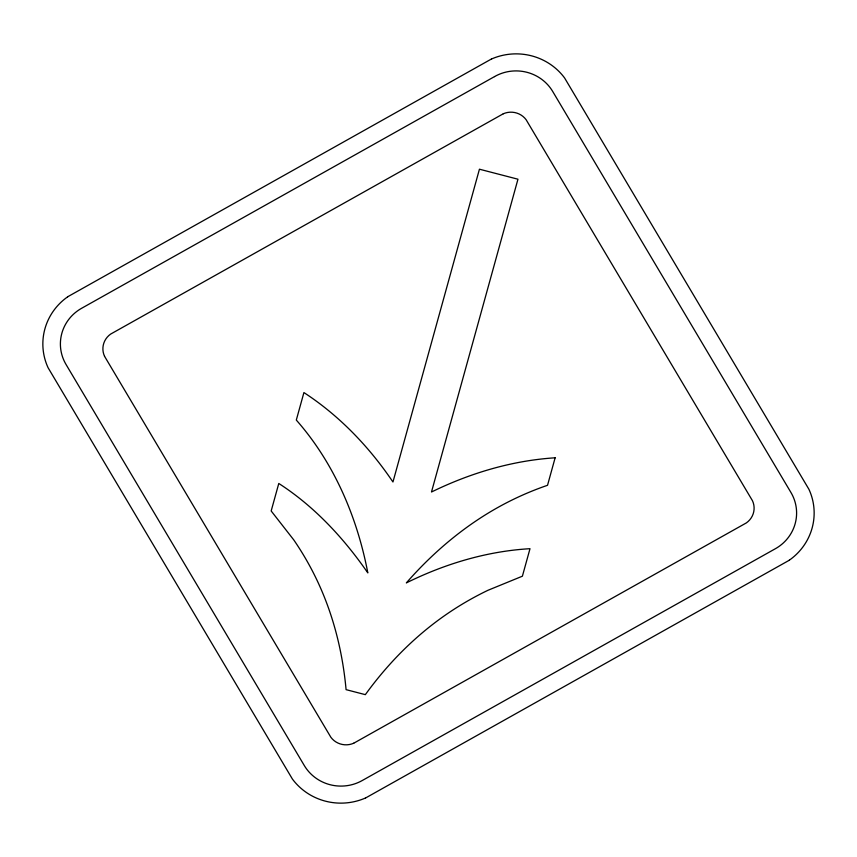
<?xml version="1.0" encoding="UTF-8"?>
<svg xmlns="http://www.w3.org/2000/svg" width="857" height="857" viewBox="0 0 857 857"><rect width="100%" height="100%" fill="white"/><g stroke="black" fill="none" stroke-linecap="round" stroke-linejoin="round"><path stroke-width="1.29" d="M67.682 296.768L491.511 58.962M789.318 560.232L365.489 798.038M503.284 113.777L110.649 334.08A18.683 18.147 -1.2 0 0 104.533 356.255M353.716 743.223L746.351 522.909A18.683 18.147 -1.2 0 0 752.478 500.745L526.112 119.701A18.683 18.147 -1.2 0 0 503.284 113.777M104.522 356.255L330.888 737.299A18.683 18.147 -1.2 0 0 353.716 743.223M67.703 296.801A59.84 58.105 -1.2 0 0 48.088 367.739L292.419 779.067A59.84 58.105 -1.2 0 0 365.468 798.006M789.297 560.199A59.84 58.105 -1.2 0 0 808.912 489.261L564.581 77.933A59.84 58.105 -1.2 0 0 491.532 58.994M555.132 457.799L547.527 485.298A296.768 288.209 -1.2 0 0 508.865 501.613C469.647 521.442 435.206 549.905 406.347 582.899C444.89 563.831 486.947 551.19 530.001 548.694L522.395 576.193L487.933 590.302A305.306 296.501 -1.2 0 0 445.586 614.94C414.434 636.558 387.535 663.971 365.339 694.652L346.078 689.649C342.693 652.434 333.566 615.626 317.711 581.732A305.328 296.511 -1.2 0 0 293.747 539.878L271.176 510.965L278.782 483.466C314.465 506.455 343.786 538.153 367.824 572.894C357.198 517.114 334.08 462.93 296.308 420.069L303.914 392.57C339.458 415.709 369.281 446.947 392.956 481.998L479.438 169.204L517.96 179.209L431.489 492.004C470.097 473.107 512.111 460.552 555.132 457.799M494.543 76.594L81.886 308.134A42.379 41.157 -1.2 0 0 66.064 364.525L304.299 765.537A42.379 41.157 -1.2 0 0 362.179 780.566L774.964 548.951A42.379 41.157 -1.2 0 0 790.936 492.475L552.701 91.463A42.379 41.157 -1.2 0 0 494.543 76.594"/></g></svg>
